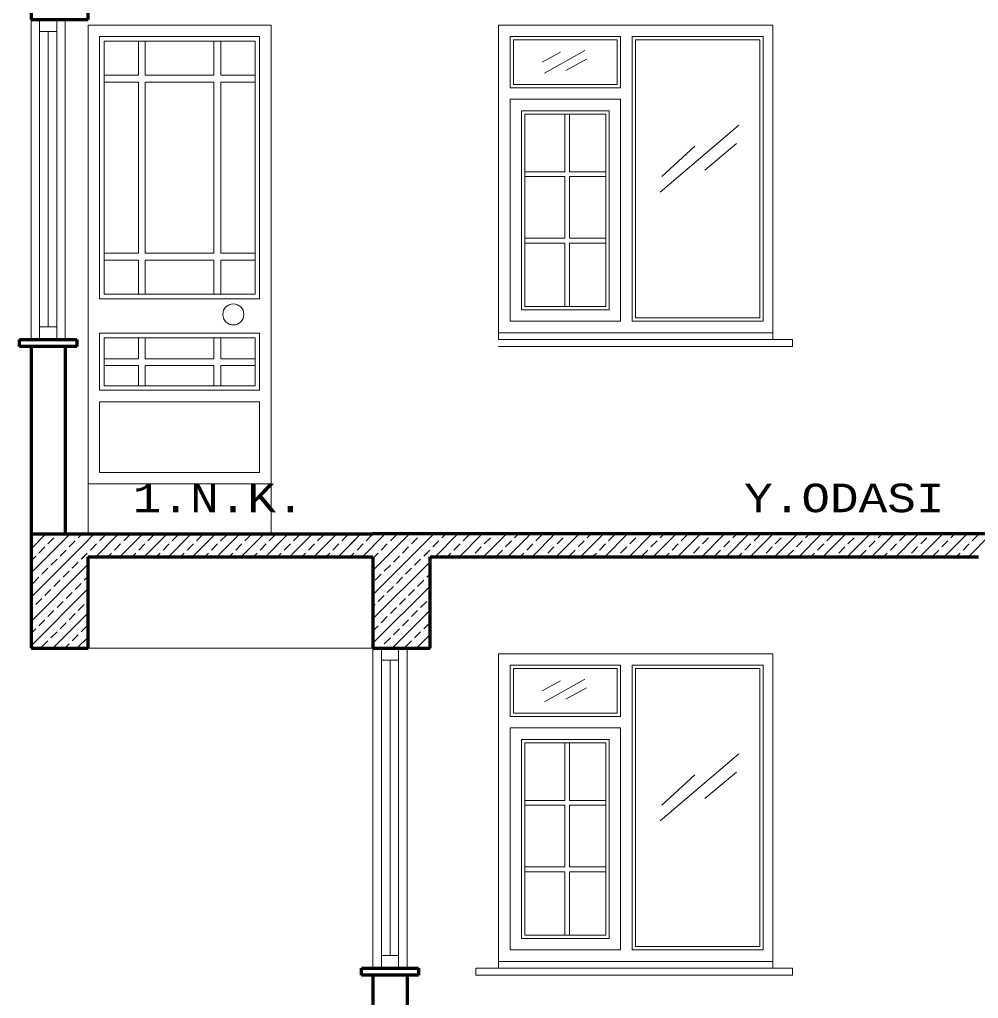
# Model space of a CAD drawing. Header units: millimetres. Extents: x 35860 to 71103, y -11298 to -8385.
# Drawn here: x 56183.7 to 56603.3, y -10391.6 to -9963.4 of the extents above; entities that cross this region are included whole.
import ezdxf
from ezdxf.enums import TextEntityAlignment as Align

# ---------------------------------------------------------------- set-up
doc = ezdxf.new("R2010")
doc.units = ezdxf.units.MM
doc.header["$MEASUREMENT"] = 0
doc.layers.get('0').update_dxf_attribs({"lineweight": 15})
for name, color, linetype, lineweight in [('02', 2, 'Continuous', 20), ('03_Yazı', 1, 'Continuous', 30), ('07', 3, 'Continuous', 70)]:
    doc.layers.add(name, color=color, linetype=linetype, lineweight=lineweight)
doc.styles.add('C', font='')
doc.styles.get('C').set_extended_font_data('Courier New Tur')

msp = doc.modelspace()

# ---------------------------------------------------------------- linework, layer by layer
for p, q in [((56188.75, -10194.9), (56195.23, -10188.42)), ((56188.75, -10205.51), (56205.83, -10188.42)), ((56188.75, -10189.6), (56189.52, -10188.83)), ((56188.75, -10216.12), (56213.75, -10191.12)), ((56196.15, -10192.81), (56198.8, -10190.15)), ((56200.13, -10188.83), (56200.53, -10188.42)), ((56209.41, -10190.15), (56211.14, -10188.42)), ((56211.06, -10193.8), (56216.44, -10188.42)), ((56211.06, -10188.5), (56211.14, -10188.42)), ((56217.05, -10198.42), (56227.05, -10188.42)), ((56218.69, -10191.48), (56221.34, -10188.83)), ((56221.67, -10193.8), (56227.05, -10188.42)), ((56221.67, -10188.5), (56221.74, -10188.42)), ((56227.65, -10198.42), (56237.65, -10188.42)), ((56229.29, -10191.48), (56231.95, -10188.83)), ((56232.27, -10193.8), (56237.65, -10188.42)), ((56232.27, -10188.5), (56232.35, -10188.42)), ((56238.26, -10198.42), (56248.26, -10188.42)), ((56239.9, -10191.48), (56242.55, -10188.83)), ((56242.88, -10193.8), (56248.26, -10188.42)), ((56242.88, -10188.5), (56242.96, -10188.42)), ((56248.87, -10198.42), (56258.87, -10188.42)), ((56250.51, -10191.48), (56253.16, -10188.83)), ((56253.49, -10193.8), (56258.87, -10188.42)), ((56253.49, -10188.5), (56253.56, -10188.42)), ((56259.47, -10198.42), (56269.47, -10188.42)), ((56261.11, -10191.48), (56263.76, -10188.83)), ((56264.09, -10193.8), (56269.47, -10188.42)), ((56264.09, -10188.5), (56264.17, -10188.42)), ((56270.08, -10198.42), (56280.08, -10188.42)), ((56271.72, -10191.48), (56274.37, -10188.83)), ((56274.7, -10193.8), (56280.08, -10188.42)), ((56274.7, -10188.5), (56274.78, -10188.42)), ((56280.69, -10198.42), (56290.69, -10188.42)), ((56282.33, -10191.48), (56284.98, -10188.83)), ((56285.3, -10193.8), (56290.69, -10188.42)), ((56285.3, -10188.5), (56285.38, -10188.42)), ((56291.29, -10198.42), (56301.29, -10188.42)), ((56292.93, -10191.48), (56295.58, -10188.83)), ((56295.91, -10193.8), (56301.29, -10188.42)), ((56295.91, -10188.5), (56295.99, -10188.42)), ((56301.9, -10198.42), (56311.9, -10188.42)), ((56303.54, -10191.48), (56306.19, -10188.83)), ((56306.52, -10193.8), (56311.9, -10188.42)), ((56306.52, -10188.5), (56306.6, -10188.42)), ((56312.51, -10198.42), (56322.51, -10188.42)), ((56314.15, -10191.48), (56316.8, -10188.83)), ((56317.12, -10193.8), (56322.51, -10188.42)), ((56317.12, -10188.5), (56317.2, -10188.42)), ((56323.11, -10198.42), (56333.11, -10188.42)), ((56324.75, -10191.48), (56327.4, -10188.83)), ((56327.73, -10193.8), (56333.11, -10188.42)), ((56327.73, -10188.5), (56327.81, -10188.42)), ((56333.72, -10198.42), (56343.72, -10188.42)), ((56335.36, -10191.48), (56338.01, -10188.83)), ((56338.34, -10215.02), (56364.93, -10188.42)), ((56338.34, -10193.8), (56343.72, -10188.42)), ((56338.34, -10204.41), (56354.33, -10188.42)), ((56338.34, -10188.5), (56338.42, -10188.42)), ((56345.97, -10191.48), (56348.62, -10188.83)), ((56355.25, -10192.81), (56357.9, -10190.15)), ((56359.22, -10188.83), (56359.63, -10188.42)), ((56365.54, -10198.42), (56375.54, -10188.42)), ((56368.51, -10190.15), (56370.24, -10188.42)), ((56376.15, -10198.42), (56386.15, -10188.42)), ((56377.79, -10191.48), (56380.44, -10188.83)), ((56386.75, -10198.42), (56396.75, -10188.42)), ((56387.07, -10192.81), (56389.72, -10190.15)), ((56391.04, -10188.83), (56391.45, -10188.42)), ((56397.36, -10198.42), (56407.36, -10188.42)), ((56400.32, -10190.15), (56402.06, -10188.42)), ((56407.97, -10198.42), (56417.97, -10188.42)), ((56409.61, -10191.48), (56412.26, -10188.83)), ((56418.57, -10198.42), (56428.57, -10188.42)), ((56418.89, -10192.81), (56421.54, -10190.15)), ((56422.86, -10188.83), (56423.27, -10188.42)), ((56429.18, -10198.42), (56439.18, -10188.42)), ((56432.14, -10190.15), (56433.88, -10188.42)), ((56439.79, -10198.42), (56449.79, -10188.42)), ((56441.43, -10191.48), (56444.08, -10188.83)), ((56450.39, -10198.42), (56460.39, -10188.42)), ((56450.71, -10192.81), (56453.36, -10190.15)), ((56454.68, -10188.83), (56455.09, -10188.42)), ((56461, -10198.42), (56471, -10188.42)), ((56463.96, -10190.15), (56465.7, -10188.42)), ((56471.61, -10198.42), (56481.61, -10188.42)), ((56473.25, -10191.48), (56475.9, -10188.83)), ((56482.21, -10198.42), (56492.21, -10188.42)), ((56482.53, -10192.81), (56485.18, -10190.15)), ((56486.5, -10188.83), (56486.91, -10188.42)), ((56492.82, -10198.42), (56502.82, -10188.42)), ((56495.78, -10190.15), (56497.52, -10188.42)), ((56503.43, -10198.42), (56513.43, -10188.42)), ((56505.07, -10191.48), (56507.72, -10188.83)), ((56514.03, -10198.42), (56524.03, -10188.42)), ((56514.35, -10192.81), (56517, -10190.15)), ((56518.32, -10188.83), (56518.73, -10188.42)), ((56524.64, -10198.42), (56534.64, -10188.42)), ((56527.6, -10190.15), (56529.34, -10188.42)), ((56535.25, -10198.42), (56545.25, -10188.42)), ((56536.88, -10191.48), (56539.54, -10188.83)), ((56545.85, -10198.42), (56555.85, -10188.42)), ((56546.17, -10192.81), (56548.82, -10190.15)), ((56550.14, -10188.83), (56550.55, -10188.42)), ((56556.46, -10198.42), (56566.46, -10188.42)), ((56559.42, -10190.15), (56561.15, -10188.42)), ((56567.06, -10198.42), (56577.06, -10188.42)), ((56568.7, -10191.48), (56571.36, -10188.83)), ((56577.67, -10198.42), (56587.67, -10188.42)), ((56577.99, -10192.81), (56580.64, -10190.15)), ((56581.96, -10188.83), (56582.37, -10188.42)), ((56588.28, -10198.42), (56598.28, -10188.42)), ((56591.24, -10190.15), (56592.97, -10188.42)), ((56598.88, -10198.42), (56608.88, -10188.42)), ((56600.52, -10191.48), (56603.18, -10188.83)), ((56192.17, -10196.78), (56194.82, -10194.13)), ((56205.43, -10194.13), (56208.08, -10191.48)), ((56214.71, -10195.46), (56217.36, -10192.81)), ((56225.32, -10195.46), (56227.97, -10192.81)), ((56235.92, -10195.46), (56238.57, -10192.81)), ((56246.53, -10195.46), (56249.18, -10192.81)), ((56257.14, -10195.46), (56259.79, -10192.81)), ((56267.74, -10195.46), (56270.39, -10192.81)), ((56278.35, -10195.46), (56281, -10192.81)), ((56288.96, -10195.46), (56291.61, -10192.81)), ((56299.56, -10195.46), (56302.21, -10192.81)), ((56310.17, -10195.46), (56312.82, -10192.81)), ((56320.78, -10195.46), (56323.43, -10192.81)), ((56331.38, -10195.46), (56334.03, -10192.81)), ((56341.99, -10195.46), (56344.64, -10192.81)), ((56351.27, -10196.78), (56353.92, -10194.13)), ((56364.53, -10194.13), (56367.18, -10191.48)), ((56373.81, -10195.46), (56376.46, -10192.81)), ((56383.09, -10196.78), (56385.74, -10194.13)), ((56396.35, -10194.13), (56399, -10191.48)), ((56405.63, -10195.46), (56408.28, -10192.81)), ((56414.91, -10196.78), (56417.56, -10194.13)), ((56428.17, -10194.13), (56430.82, -10191.48)), ((56437.45, -10195.46), (56440.1, -10192.81)), ((56446.73, -10196.78), (56449.38, -10194.13)), ((56459.99, -10194.13), (56462.64, -10191.48)), ((56469.27, -10195.46), (56471.92, -10192.81)), ((56478.55, -10196.78), (56481.2, -10194.13)), ((56491.81, -10194.13), (56494.46, -10191.48)), ((56501.09, -10195.46), (56503.74, -10192.81)), ((56510.37, -10196.78), (56513.02, -10194.13)), ((56523.63, -10194.13), (56526.28, -10191.48)), ((56532.91, -10195.46), (56535.56, -10192.81)), ((56542.19, -10196.78), (56544.84, -10194.13)), ((56555.45, -10194.13), (56558.1, -10191.48)), ((56564.73, -10195.46), (56567.38, -10192.81)), ((56574.01, -10196.78), (56576.66, -10194.13)), ((56587.27, -10194.13), (56589.92, -10191.48)), ((56596.55, -10195.46), (56599.2, -10192.81)), ((56188.75, -10200.21), (56190.84, -10198.11)), ((56197.47, -10202.09), (56200.13, -10199.43)), ((56201.45, -10198.11), (56204.1, -10195.46)), ((56210.73, -10199.43), (56213.38, -10196.78)), ((56211.06, -10199.11), (56213.38, -10196.78)), ((56222.35, -10198.42), (56223.99, -10196.78)), ((56222.35, -10198.42), (56222.66, -10198.11)), ((56232.96, -10198.42), (56234.6, -10196.78)), ((56232.96, -10198.42), (56233.27, -10198.11)), ((56243.56, -10198.42), (56245.2, -10196.78)), ((56243.56, -10198.42), (56243.88, -10198.11)), ((56254.17, -10198.42), (56255.81, -10196.78)), ((56254.17, -10198.42), (56254.48, -10198.11)), ((56264.78, -10198.42), (56266.42, -10196.78)), ((56264.78, -10198.42), (56265.09, -10198.11)), ((56275.38, -10198.42), (56277.02, -10196.78)), ((56275.38, -10198.42), (56275.7, -10198.11)), ((56285.99, -10198.42), (56287.63, -10196.78)), ((56285.99, -10198.42), (56286.3, -10198.11)), ((56296.6, -10198.42), (56298.24, -10196.78)), ((56296.6, -10198.42), (56296.91, -10198.11)), ((56307.2, -10198.42), (56308.84, -10196.78)), ((56307.2, -10198.42), (56307.52, -10198.11)), ((56317.81, -10198.42), (56319.45, -10196.78)), ((56317.81, -10198.42), (56318.12, -10198.11)), ((56328.42, -10198.42), (56330.06, -10196.78)), ((56328.42, -10198.42), (56328.73, -10198.11)), ((56338.34, -10199.11), (56340.66, -10196.78)), ((56338.34, -10199.11), (56339.34, -10198.11)), ((56347.29, -10200.76), (56349.94, -10198.11)), ((56356.57, -10202.09), (56359.22, -10199.43)), ((56360.55, -10198.11), (56363.2, -10195.46)), ((56370.84, -10198.42), (56372.48, -10196.78)), ((56381.45, -10198.42), (56381.76, -10198.11)), ((56392.37, -10198.11), (56395.02, -10195.46)), ((56402.66, -10198.42), (56404.3, -10196.78)), ((56413.27, -10198.42), (56413.58, -10198.11)), ((56424.19, -10198.11), (56426.84, -10195.46)), ((56434.48, -10198.42), (56436.12, -10196.78)), ((56445.09, -10198.42), (56445.4, -10198.11)), ((56456.01, -10198.11), (56458.66, -10195.46)), ((56466.3, -10198.42), (56467.94, -10196.78)), ((56476.91, -10198.42), (56477.22, -10198.11)), ((56487.83, -10198.11), (56490.48, -10195.46)), ((56498.12, -10198.42), (56499.76, -10196.78)), ((56508.73, -10198.42), (56509.04, -10198.11)), ((56519.65, -10198.11), (56522.3, -10195.46)), ((56529.94, -10198.42), (56531.58, -10196.78)), ((56540.55, -10198.42), (56540.86, -10198.11)), ((56551.47, -10198.11), (56554.12, -10195.46)), ((56561.76, -10198.42), (56563.4, -10196.78)), ((56572.37, -10198.42), (56572.68, -10198.11)), ((56583.29, -10198.11), (56585.94, -10195.46)), ((56593.58, -10198.42), (56595.22, -10196.78)), ((56188.75, -10226.72), (56213.75, -10201.72)), ((56193.5, -10206.06), (56196.15, -10203.41)), ((56206.75, -10203.41), (56209.41, -10200.76)), ((56338.34, -10225.62), (56363.34, -10200.62)), ((56343.31, -10204.74), (56345.97, -10202.09)), ((56352.6, -10206.06), (56355.25, -10203.41)), ((56189.52, -10210.04), (56192.17, -10207.39)), ((56202.78, -10207.39), (56205.43, -10204.74)), ((56212.06, -10208.72), (56213.75, -10207.03)), ((56339.34, -10208.72), (56341.99, -10206.06)), ((56348.62, -10210.04), (56351.27, -10207.39)), ((56361.88, -10207.39), (56363.34, -10205.93)), ((56188.75, -10237.33), (56213.75, -10212.33)), ((56198.8, -10211.37), (56201.45, -10208.72)), ((56208.08, -10212.69), (56210.73, -10210.04)), ((56338.34, -10236.23), (56363.34, -10211.23)), ((56344.64, -10214.02), (56347.29, -10211.37)), ((56357.9, -10211.37), (56360.55, -10208.72)), ((56190.84, -10219.32), (56193.5, -10216.67)), ((56194.82, -10215.34), (56197.47, -10212.69)), ((56204.1, -10216.67), (56206.75, -10214.02)), ((56340.66, -10218), (56343.31, -10215.34)), ((56349.94, -10219.32), (56352.6, -10216.67)), ((56353.92, -10215.34), (56356.57, -10212.69)), ((56363.2, -10216.67), (56363.34, -10216.53)), ((56188.75, -10221.42), (56189.52, -10220.65)), ((56200.13, -10220.65), (56202.78, -10218)), ((56209.41, -10221.97), (56212.06, -10219.32)), ((56213.38, -10218), (56213.75, -10217.63)), ((56338.34, -10220.32), (56339.34, -10219.32)), ((56345.97, -10223.3), (56348.62, -10220.65)), ((56359.22, -10220.65), (56361.88, -10218)), ((56196.15, -10224.62), (56198.8, -10221.97)), ((56198.26, -10238.42), (56213.75, -10222.94)), ((56205.43, -10225.95), (56208.08, -10223.3)), ((56341.99, -10227.28), (56344.64, -10224.62)), ((56346.75, -10238.42), (56363.34, -10221.84)), ((56355.25, -10224.62), (56357.9, -10221.97)), ((56192.17, -10228.6), (56194.82, -10225.95)), ((56201.45, -10229.93), (56204.1, -10227.28)), ((56210.73, -10231.25), (56213.38, -10228.6)), ((56338.34, -10230.93), (56340.66, -10228.6)), ((56351.27, -10228.6), (56353.92, -10225.95)), ((56360.55, -10229.93), (56363.2, -10227.28)), ((56188.75, -10232.03), (56190.84, -10229.93)), ((56197.47, -10233.91), (56200.13, -10231.25)), ((56206.75, -10235.23), (56209.41, -10232.58)), ((56208.87, -10238.42), (56213.75, -10233.54)), ((56343.31, -10236.56), (56345.97, -10233.91)), ((56347.29, -10232.58), (56349.94, -10229.93)), ((56356.57, -10233.91), (56359.22, -10231.25)), ((56357.36, -10238.42), (56363.34, -10232.44)), ((56193.5, -10237.88), (56196.15, -10235.23)), ((56203.56, -10238.42), (56205.43, -10236.56)), ((56341.45, -10238.42), (56341.99, -10237.88)), ((56352.6, -10237.88), (56355.25, -10235.23)), ((56362.66, -10238.42), (56363.34, -10237.75))]:
    msp.add_line(p, q)
at = {"layer": '02'}
for p, q in [((56188.75, -9963.42), (56188.75, -10103.42)), ((56192.5, -9963.42), (56192.5, -10103.42)), ((56200, -9963.42), (56200, -10103.42)), ((56203.75, -9963.42), (56203.75, -10103.42)), ((56213.75, -9965.81), (56213.75, -10171.57)), ((56213.75, -9965.81), (56213.75, -10171.57)), ((56213.75, -9965.81), (56213.75, -10188.42)), ((56293.75, -9965.81), (56213.75, -9965.81)), ((56293.75, -9965.81), (56293.75, -10171.57)), ((56293.75, -9965.81), (56293.75, -10171.57)), ((56293.75, -9965.81), (56293.75, -10171.57)), ((56293.75, -9965.81), (56293.75, -10171.57)), ((56293.75, -9965.81), (56293.75, -10171.57)), ((56293.75, -9965.81), (56293.75, -10188.42)), ((56393.34, -9965.81), (56393.34, -10103.42)), ((56393.34, -9965.81), (56393.34, -10098.31)), ((56393.34, -10100.81), (56393.34, -9965.81)), ((56493.34, -9965.81), (56393.34, -9965.81)), ((56393.34, -9965.81), (56393.34, -10103.42)), ((56393.34, -9965.81), (56393.34, -10098.31)), ((56393.34, -10100.81), (56393.34, -9965.81)), ((56493.34, -9965.81), (56393.34, -9965.81)), ((56393.34, -9965.81), (56393.34, -10103.42)), ((56393.34, -9965.81), (56393.34, -10098.31)), ((56393.34, -10100.81), (56393.34, -9965.81)), ((56513.34, -9965.81), (56393.34, -9965.81)), ((56393.34, -9965.81), (56393.34, -10103.42)), ((56393.34, -9965.81), (56393.34, -10098.31)), ((56393.34, -10100.81), (56393.34, -9965.81)), ((56393.34, -9965.81), (56393.34, -10103.42)), ((56393.34, -9965.81), (56393.34, -10098.31)), ((56393.34, -10100.81), (56393.34, -9965.81)), ((56393.34, -9965.81), (56393.34, -10103.42)), ((56393.34, -9965.81), (56393.34, -10098.31)), ((56393.34, -10100.81), (56393.34, -9965.81)), ((56513.34, -10103.42), (56513.34, -9965.81)), ((56513.34, -10103.42), (56513.34, -9965.81)), ((56513.34, -10100.42), (56513.34, -9965.81)), ((56192.5, -9968.68), (56200, -9968.68)), ((56196.25, -9968.68), (56196.25, -10097.88)), ((56218.75, -9970.81), (56218.75, -10085.61)), ((56288.75, -9970.81), (56218.75, -9970.81)), ((56218.75, -9970.81), (56218.75, -10085.61)), ((56288.75, -9970.81), (56218.75, -9970.81)), ((56218.75, -9970.81), (56218.75, -10085.61)), ((56288.75, -9970.81), (56218.75, -9970.81)), ((56288.75, -9970.81), (56288.75, -10085.61)), ((56288.75, -9970.81), (56288.75, -10085.61)), ((56288.75, -9970.81), (56288.75, -10085.61)), ((56398.34, -9970.81), (56398.34, -9993.31)), ((56446.73, -9970.81), (56398.34, -9970.81)), ((56398.34, -9970.81), (56398.34, -9993.31)), ((56446.73, -9970.81), (56398.34, -9970.81)), ((56398.34, -9970.81), (56398.34, -9993.31)), ((56446.73, -9970.81), (56398.34, -9970.81)), ((56399.84, -9972.31), (56399.84, -9991.81)), ((56445.23, -9972.31), (56399.84, -9972.31)), ((56399.84, -9972.31), (56399.84, -9991.81)), ((56445.23, -9972.31), (56399.84, -9972.31)), ((56399.84, -9972.31), (56399.84, -9991.81)), ((56445.23, -9972.31), (56399.84, -9972.31)), ((56445.23, -9972.31), (56445.23, -9991.81)), ((56445.23, -9972.31), (56445.23, -9991.81)), ((56445.23, -9972.31), (56445.23, -9991.81)), ((56446.73, -9970.81), (56446.73, -9993.31)), ((56446.73, -9970.81), (56446.73, -9993.31)), ((56446.73, -9970.81), (56446.73, -9993.31)), ((56489.08, -9970.81), (56451.73, -9970.81)), ((56451.73, -10021.31), (56451.73, -9970.81)), ((56489.08, -9970.81), (56451.73, -9970.81)), ((56451.73, -10021.31), (56451.73, -9970.81)), ((56509.08, -9970.81), (56451.73, -9970.81)), ((56451.73, -10021.31), (56451.73, -9970.81)), ((56487.58, -9972.31), (56453.23, -9972.31)), ((56453.23, -10016.31), (56453.23, -9972.31)), ((56487.58, -9972.31), (56453.23, -9972.31)), ((56453.23, -10016.31), (56453.23, -9972.31)), ((56507.58, -9972.31), (56453.23, -9972.31)), ((56453.23, -10016.31), (56453.23, -9972.31)), ((56507.58, -10018.81), (56507.58, -9972.31)), ((56507.58, -10018.81), (56507.58, -9972.31)), ((56507.58, -10018.81), (56507.58, -9972.31)), ((56509.08, -10023.81), (56509.08, -9970.81)), ((56509.08, -10023.81), (56509.08, -9970.81)), ((56509.08, -10023.81), (56509.08, -9970.81)), ((56220.75, -9972.81), (56220.75, -10083.61)), ((56286.75, -9972.81), (56220.75, -9972.81)), ((56220.75, -9972.81), (56220.75, -10083.61)), ((56286.75, -9972.81), (56220.75, -9972.81)), ((56220.75, -9972.81), (56220.75, -10083.61)), ((56286.75, -9972.81), (56220.75, -9972.81)), ((56235.75, -9972.81), (56235.75, -9987.81)), ((56235.75, -9972.81), (56235.75, -9987.81)), ((56235.75, -9972.81), (56235.75, -9987.81)), ((56238.75, -9972.81), (56238.75, -9987.81)), ((56238.75, -9972.81), (56238.75, -9987.81)), ((56238.75, -9972.81), (56238.75, -9987.81)), ((56268.75, -9972.81), (56268.75, -9987.81)), ((56268.75, -9972.81), (56268.75, -9987.81)), ((56268.75, -9972.81), (56268.75, -9987.81)), ((56271.75, -9972.81), (56271.75, -9987.81)), ((56271.75, -9972.81), (56271.75, -9987.81)), ((56271.75, -9972.81), (56271.75, -9987.81)), ((56286.75, -9972.81), (56286.75, -10083.61)), ((56286.75, -9972.81), (56286.75, -10083.61)), ((56286.75, -9972.81), (56286.75, -10083.61)), ((56413.35, -9986.86), (56431.04, -9976.93)), ((56412.39, -9982.02), (56420.38, -9977.66)), ((56422.8, -9985.65), (56431.76, -9980.81)), ((56235.75, -9987.81), (56220.75, -9987.81)), ((56235.75, -9987.81), (56220.75, -9987.81)), ((56235.75, -9987.81), (56220.75, -9987.81)), ((56268.75, -9987.81), (56238.75, -9987.81)), ((56268.75, -9987.81), (56238.75, -9987.81)), ((56268.75, -9987.81), (56238.75, -9987.81)), ((56286.75, -9987.81), (56271.75, -9987.81)), ((56286.75, -9987.81), (56271.75, -9987.81)), ((56286.75, -9987.81), (56271.75, -9987.81)), ((56235.75, -9990.81), (56220.75, -9990.81)), ((56235.75, -9990.81), (56220.75, -9990.81)), ((56235.75, -9990.81), (56220.75, -9990.81)), ((56235.75, -9990.81), (56235.75, -10065.61)), ((56235.75, -9990.81), (56235.75, -10065.61)), ((56235.75, -9990.81), (56235.75, -10065.61)), ((56238.75, -9990.81), (56238.75, -10065.61)), ((56268.75, -9990.81), (56238.75, -9990.81)), ((56238.75, -9990.81), (56238.75, -10065.61)), ((56268.75, -9990.81), (56238.75, -9990.81)), ((56238.75, -9990.81), (56238.75, -10065.61)), ((56268.75, -9990.81), (56238.75, -9990.81)), ((56268.75, -9990.81), (56268.75, -10065.61)), ((56268.75, -9990.81), (56268.75, -10065.61)), ((56268.75, -9990.81), (56268.75, -10065.61)), ((56271.75, -9990.81), (56271.75, -10065.61)), ((56286.75, -9990.81), (56271.75, -9990.81)), ((56271.75, -9990.81), (56271.75, -10065.61)), ((56286.75, -9990.81), (56271.75, -9990.81)), ((56271.75, -9990.81), (56271.75, -10065.61)), ((56286.75, -9990.81), (56271.75, -9990.81)), ((56398.34, -9993.31), (56446.73, -9993.31)), ((56398.34, -9993.31), (56446.73, -9993.31)), ((56398.34, -9993.31), (56446.73, -9993.31)), ((56399.84, -9991.81), (56445.23, -9991.81)), ((56399.84, -9991.81), (56445.23, -9991.81)), ((56399.84, -9991.81), (56445.23, -9991.81)), ((56398.34, -9998.31), (56398.34, -10095.42)), ((56446.73, -9998.31), (56398.34, -9998.31)), ((56398.34, -9998.31), (56398.34, -10095.42)), ((56446.73, -9998.31), (56398.34, -9998.31)), ((56398.34, -9998.31), (56398.34, -10095.42)), ((56446.73, -9998.31), (56398.34, -9998.31)), ((56446.73, -9998.31), (56446.73, -10095.42)), ((56446.73, -9998.31), (56446.73, -10095.42)), ((56446.73, -9998.31), (56446.73, -10095.42)), ((56451.73, -10095.42), (56451.73, -9998.31)), ((56451.73, -10095.42), (56451.73, -9998.31)), ((56451.73, -10095.42), (56451.73, -9998.31)), ((56453.23, -10093.92), (56453.23, -9999.81)), ((56453.23, -10093.92), (56453.23, -9999.81)), ((56453.23, -10093.92), (56453.23, -9999.81)), ((56403.34, -10003.31), (56403.34, -10090.42)), ((56441.73, -10003.31), (56403.34, -10003.31)), ((56403.34, -10003.31), (56403.34, -10090.42)), ((56441.73, -10003.31), (56403.34, -10003.31)), ((56403.34, -10003.31), (56403.34, -10090.42)), ((56441.73, -10003.31), (56403.34, -10003.31)), ((56404.84, -10004.81), (56404.84, -10088.92)), ((56440.23, -10004.81), (56404.84, -10004.81)), ((56404.84, -10004.81), (56404.84, -10088.92)), ((56440.23, -10004.81), (56404.84, -10004.81)), ((56404.84, -10004.81), (56404.84, -10088.92)), ((56440.23, -10004.81), (56404.84, -10004.81)), ((56422.28, -10004.81), (56422.28, -10030.02)), ((56422.28, -10004.81), (56422.28, -10030.02)), ((56422.28, -10004.81), (56422.28, -10030.02)), ((56424.28, -10004.81), (56424.28, -10030.02)), ((56424.28, -10004.81), (56424.28, -10030.02)), ((56424.28, -10004.81), (56424.28, -10030.02)), ((56440.23, -10088.92), (56440.23, -10004.81)), ((56440.23, -10088.92), (56440.23, -10004.81)), ((56440.23, -10088.92), (56440.23, -10004.81)), ((56441.73, -10090.42), (56441.73, -10003.31)), ((56441.73, -10090.42), (56441.73, -10003.31)), ((56441.73, -10090.42), (56441.73, -10003.31)), ((56463.98, -10038.91), (56498.37, -10009.62)), ((56509.08, -10095.42), (56509.08, -10010.81)), ((56509.08, -10095.42), (56509.08, -10010.81)), ((56509.08, -10095.42), (56509.08, -10010.81)), ((56507.58, -10093.92), (56507.58, -10012.31)), ((56507.58, -10093.92), (56507.58, -10012.31)), ((56507.58, -10093.92), (56507.58, -10012.31)), ((56464.71, -10032.14), (56479.24, -10018.82)), ((56483.6, -10029.23), (56497.41, -10017.61)), ((56422.28, -10030.02), (56404.84, -10030.02)), ((56422.28, -10030.02), (56404.84, -10030.02)), ((56422.28, -10030.02), (56404.84, -10030.02)), ((56422.28, -10032.02), (56404.84, -10032.02)), ((56422.28, -10032.02), (56404.84, -10032.02)), ((56422.28, -10032.02), (56404.84, -10032.02)), ((56422.28, -10032.02), (56422.28, -10059.11)), ((56422.28, -10032.02), (56422.28, -10059.11)), ((56422.28, -10032.02), (56422.28, -10059.11)), ((56440.23, -10030.02), (56424.28, -10030.02)), ((56440.23, -10030.02), (56424.28, -10030.02)), ((56440.23, -10030.02), (56424.28, -10030.02)), ((56440.23, -10032.02), (56424.28, -10032.02)), ((56424.28, -10032.02), (56424.28, -10059.11)), ((56440.23, -10032.02), (56424.28, -10032.02)), ((56424.28, -10032.02), (56424.28, -10059.11)), ((56440.23, -10032.02), (56424.28, -10032.02)), ((56424.28, -10032.02), (56424.28, -10059.11)), ((56422.28, -10059.11), (56404.75, -10059.11)), ((56422.28, -10059.11), (56404.75, -10059.11)), ((56422.28, -10059.11), (56404.75, -10059.11)), ((56404.84, -10061.25), (56422.28, -10061.25)), ((56404.84, -10061.25), (56422.28, -10061.25)), ((56404.84, -10061.25), (56422.28, -10061.25)), ((56422.28, -10061.25), (56422.28, -10088.92)), ((56422.28, -10061.25), (56422.28, -10088.92)), ((56422.28, -10061.25), (56422.28, -10088.92)), ((56440.23, -10059.11), (56424.28, -10059.11)), ((56440.23, -10059.11), (56424.28, -10059.11)), ((56440.23, -10059.11), (56424.28, -10059.11)), ((56424.28, -10061.25), (56440.23, -10061.25)), ((56424.28, -10061.25), (56424.28, -10088.92)), ((56424.28, -10061.25), (56440.23, -10061.25)), ((56424.28, -10061.25), (56424.28, -10088.92)), ((56424.28, -10061.25), (56440.23, -10061.25)), ((56424.28, -10061.25), (56424.28, -10088.92)), ((56220.75, -10065.61), (56235.75, -10065.61)), ((56220.75, -10065.61), (56235.75, -10065.61)), ((56220.75, -10065.61), (56235.75, -10065.61)), ((56238.75, -10065.61), (56268.75, -10065.61)), ((56238.75, -10065.61), (56268.75, -10065.61)), ((56238.75, -10065.61), (56268.75, -10065.61)), ((56271.75, -10065.61), (56286.75, -10065.61)), ((56271.75, -10065.61), (56286.75, -10065.61)), ((56271.75, -10065.61), (56286.75, -10065.61)), ((56220.75, -10068.61), (56235.75, -10068.61)), ((56220.75, -10068.61), (56235.75, -10068.61)), ((56220.75, -10068.61), (56235.75, -10068.61)), ((56235.75, -10068.61), (56235.75, -10083.61)), ((56235.75, -10068.61), (56235.75, -10083.61)), ((56235.75, -10068.61), (56235.75, -10083.61)), ((56238.75, -10068.61), (56268.75, -10068.61)), ((56238.75, -10068.61), (56238.75, -10083.61)), ((56238.75, -10068.61), (56268.75, -10068.61)), ((56238.75, -10068.61), (56238.75, -10083.61)), ((56238.75, -10068.61), (56268.75, -10068.61)), ((56238.75, -10068.61), (56238.75, -10083.61)), ((56268.75, -10068.61), (56268.75, -10083.61)), ((56268.75, -10068.61), (56268.75, -10083.61)), ((56268.75, -10068.61), (56268.75, -10083.61)), ((56271.75, -10068.61), (56271.75, -10083.61)), ((56271.75, -10068.61), (56286.75, -10068.61)), ((56271.75, -10068.61), (56271.75, -10083.61)), ((56271.75, -10068.61), (56286.75, -10068.61)), ((56271.75, -10068.61), (56271.75, -10083.61)), ((56271.75, -10068.61), (56286.75, -10068.61)), ((56220.75, -10083.61), (56286.75, -10083.61)), ((56220.75, -10083.61), (56286.75, -10083.61)), ((56220.75, -10083.61), (56286.75, -10083.61)), ((56218.75, -10085.61), (56288.75, -10085.61)), ((56218.75, -10085.61), (56288.75, -10085.61)), ((56218.75, -10085.61), (56288.75, -10085.61)), ((56403.34, -10090.42), (56441.73, -10090.42)), ((56403.34, -10090.42), (56441.73, -10090.42)), ((56403.34, -10090.42), (56441.73, -10090.42)), ((56404.84, -10088.92), (56440.23, -10088.92)), ((56404.84, -10088.92), (56440.23, -10088.92)), ((56404.84, -10088.92), (56440.23, -10088.92)), ((56398.34, -10095.42), (56446.73, -10095.42)), ((56398.34, -10095.42), (56446.73, -10095.42)), ((56398.34, -10095.42), (56446.73, -10095.42)), ((56451.73, -10095.42), (56489.08, -10095.42)), ((56451.73, -10095.42), (56489.08, -10095.42)), ((56451.73, -10095.42), (56509.08, -10095.42)), ((56453.23, -10093.92), (56487.58, -10093.92)), ((56453.23, -10093.92), (56487.58, -10093.92)), ((56453.23, -10093.92), (56507.58, -10093.92)), ((56192.5, -10097.88), (56200, -10097.88)), ((56218.75, -10100.61), (56288.75, -10100.61)), ((56218.75, -10100.61), (56218.75, -10125.61)), ((56218.75, -10100.61), (56288.75, -10100.61)), ((56218.75, -10100.61), (56218.75, -10125.61)), ((56218.75, -10100.61), (56288.75, -10100.61)), ((56218.75, -10100.61), (56218.75, -10125.61)), ((56288.75, -10100.61), (56288.75, -10125.61)), ((56288.75, -10100.61), (56288.75, -10125.61)), ((56288.75, -10100.61), (56288.75, -10125.61)), ((56393.34, -10100.42), (56493.34, -10100.42)), ((56393.34, -10100.42), (56493.34, -10100.42)), ((56393.34, -10100.42), (56513.34, -10100.42)), ((56220.75, -10102.61), (56220.75, -10123.61)), ((56220.75, -10102.61), (56286.75, -10102.61)), ((56220.75, -10102.61), (56220.75, -10123.61)), ((56220.75, -10102.61), (56286.75, -10102.61)), ((56220.75, -10102.61), (56220.75, -10123.61)), ((56220.75, -10102.61), (56286.75, -10102.61)), ((56235.75, -10102.61), (56235.75, -10111.76)), ((56235.75, -10102.61), (56235.75, -10111.76)), ((56235.75, -10102.61), (56235.75, -10111.76)), ((56238.75, -10102.61), (56238.75, -10111.76)), ((56238.75, -10102.61), (56238.75, -10111.76)), ((56238.75, -10102.61), (56238.75, -10111.76)), ((56268.75, -10102.61), (56268.75, -10111.76)), ((56268.75, -10102.61), (56268.75, -10111.76)), ((56268.75, -10102.61), (56268.75, -10111.76)), ((56271.75, -10102.61), (56271.75, -10111.76)), ((56271.75, -10102.61), (56271.75, -10111.76)), ((56271.75, -10102.61), (56271.75, -10111.76)), ((56286.75, -10102.61), (56286.75, -10123.61)), ((56286.75, -10102.61), (56286.75, -10123.61)), ((56286.75, -10102.61), (56286.75, -10123.61)), ((56501.84, -10103.42), (56393.34, -10103.42)), ((56501.84, -10103.42), (56393.34, -10103.42)), ((56521.84, -10103.42), (56393.34, -10103.42)), ((56521.84, -10106.42), (56521.84, -10103.42)), ((56521.84, -10106.42), (56521.84, -10103.42)), ((56521.84, -10106.42), (56521.84, -10103.42)), ((56393.34, -10106.42), (56521.84, -10106.42)), ((56393.34, -10106.42), (56501.84, -10106.42)), ((56393.34, -10106.42), (56501.84, -10106.42)), ((56220.75, -10111.76), (56235.75, -10111.76)), ((56220.75, -10111.76), (56235.75, -10111.76)), ((56220.75, -10111.76), (56235.75, -10111.76)), ((56238.75, -10111.76), (56268.75, -10111.76)), ((56238.75, -10111.76), (56268.75, -10111.76)), ((56238.75, -10111.76), (56268.75, -10111.76)), ((56271.75, -10111.76), (56286.75, -10111.76)), ((56271.75, -10111.76), (56286.75, -10111.76)), ((56271.75, -10111.76), (56286.75, -10111.76)), ((56220.75, -10114.76), (56235.75, -10114.76)), ((56220.75, -10114.76), (56235.75, -10114.76)), ((56220.75, -10114.76), (56235.75, -10114.76)), ((56235.75, -10114.76), (56235.75, -10123.61)), ((56235.75, -10114.76), (56235.75, -10123.61)), ((56235.75, -10114.76), (56235.75, -10123.61)), ((56238.75, -10114.76), (56268.75, -10114.76)), ((56238.75, -10114.76), (56238.75, -10123.61)), ((56238.75, -10114.76), (56268.75, -10114.76)), ((56238.75, -10114.76), (56238.75, -10123.61)), ((56238.75, -10114.76), (56268.75, -10114.76)), ((56238.75, -10114.76), (56238.75, -10123.61)), ((56268.75, -10114.76), (56268.75, -10123.61)), ((56268.75, -10114.76), (56268.75, -10123.61)), ((56268.75, -10114.76), (56268.75, -10123.61)), ((56271.75, -10114.76), (56271.75, -10123.61)), ((56271.75, -10114.76), (56286.75, -10114.76)), ((56271.75, -10114.76), (56271.75, -10123.61)), ((56271.75, -10114.76), (56286.75, -10114.76)), ((56271.75, -10114.76), (56271.75, -10123.61)), ((56271.75, -10114.76), (56286.75, -10114.76)), ((56218.75, -10125.61), (56288.75, -10125.61)), ((56218.75, -10125.61), (56288.75, -10125.61)), ((56218.75, -10125.61), (56288.75, -10125.61)), ((56220.75, -10123.61), (56286.75, -10123.61)), ((56220.75, -10123.61), (56286.75, -10123.61)), ((56220.75, -10123.61), (56286.75, -10123.61)), ((56218.75, -10130.61), (56218.75, -10161.57)), ((56218.75, -10130.61), (56218.75, -10161.57)), ((56218.75, -10130.61), (56218.75, -10161.57)), ((56218.75, -10130.61), (56288.75, -10130.61)), ((56218.75, -10130.61), (56288.75, -10130.61)), ((56218.75, -10130.61), (56288.75, -10130.61)), ((56288.75, -10130.61), (56288.75, -10161.57)), ((56288.75, -10130.61), (56288.75, -10161.57)), ((56288.75, -10130.61), (56288.75, -10161.57)), ((56218.75, -10161.57), (56288.75, -10161.57)), ((56218.75, -10161.57), (56288.75, -10161.57)), ((56218.75, -10161.57), (56288.75, -10161.57)), ((56213.75, -10166.57), (56293.75, -10166.57)), ((56213.75, -10166.57), (56293.75, -10166.57)), ((56213.75, -10166.57), (56293.75, -10166.57)), ((56213.75, -10238.42), (56338.34, -10238.42)), ((56338.34, -10238.42), (56338.34, -10378.42)), ((56342.09, -10238.42), (56342.09, -10378.42)), ((56349.59, -10238.42), (56349.59, -10378.42)), ((56353.34, -10238.42), (56353.34, -10378.42)), ((56393.34, -10240.81), (56393.34, -10378.42)), ((56393.34, -10240.81), (56393.34, -10373.31)), ((56393.34, -10375.81), (56393.34, -10240.81)), ((56493.34, -10240.81), (56393.34, -10240.81)), ((56393.34, -10240.81), (56393.34, -10378.42)), ((56393.34, -10240.81), (56393.34, -10373.31)), ((56393.34, -10375.81), (56393.34, -10240.81)), ((56493.34, -10240.81), (56393.34, -10240.81)), ((56393.34, -10240.81), (56393.34, -10378.42)), ((56393.34, -10240.81), (56393.34, -10373.31)), ((56393.34, -10375.81), (56393.34, -10240.81)), ((56513.34, -10240.81), (56393.34, -10240.81)), ((56513.34, -10378.42), (56513.34, -10240.81)), ((56513.34, -10378.42), (56513.34, -10240.81)), ((56513.34, -10375.42), (56513.34, -10240.81)), ((56342.09, -10243.68), (56349.59, -10243.68)), ((56345.84, -10243.68), (56345.84, -10372.88)), ((56398.34, -10245.81), (56398.34, -10268.31)), ((56446.73, -10245.81), (56398.34, -10245.81)), ((56398.34, -10245.81), (56398.34, -10268.31)), ((56446.73, -10245.81), (56398.34, -10245.81)), ((56398.34, -10245.81), (56398.34, -10268.31)), ((56446.73, -10245.81), (56398.34, -10245.81)), ((56446.73, -10245.81), (56446.73, -10268.31)), ((56446.73, -10245.81), (56446.73, -10268.31)), ((56446.73, -10245.81), (56446.73, -10268.31)), ((56489.08, -10245.81), (56451.73, -10245.81)), ((56451.73, -10296.31), (56451.73, -10245.81)), ((56489.08, -10245.81), (56451.73, -10245.81)), ((56451.73, -10296.31), (56451.73, -10245.81)), ((56509.08, -10245.81), (56451.73, -10245.81)), ((56451.73, -10296.31), (56451.73, -10245.81)), ((56509.08, -10298.81), (56509.08, -10245.81)), ((56509.08, -10298.81), (56509.08, -10245.81)), ((56509.08, -10298.81), (56509.08, -10245.81)), ((56399.84, -10247.31), (56399.84, -10266.81)), ((56445.23, -10247.31), (56399.84, -10247.31)), ((56399.84, -10247.31), (56399.84, -10266.81)), ((56445.23, -10247.31), (56399.84, -10247.31)), ((56399.84, -10247.31), (56399.84, -10266.81)), ((56445.23, -10247.31), (56399.84, -10247.31)), ((56445.23, -10247.31), (56445.23, -10266.81)), ((56445.23, -10247.31), (56445.23, -10266.81)), ((56445.23, -10247.31), (56445.23, -10266.81)), ((56487.58, -10247.31), (56453.23, -10247.31)), ((56453.23, -10291.31), (56453.23, -10247.31)), ((56487.58, -10247.31), (56453.23, -10247.31)), ((56453.23, -10291.31), (56453.23, -10247.31)), ((56507.58, -10247.31), (56453.23, -10247.31)), ((56453.23, -10291.31), (56453.23, -10247.31)), ((56507.58, -10293.81), (56507.58, -10247.31)), ((56507.58, -10293.81), (56507.58, -10247.31)), ((56507.58, -10293.81), (56507.58, -10247.31)), ((56412.39, -10257.02), (56420.38, -10252.66)), ((56413.35, -10261.86), (56431.04, -10251.93)), ((56422.8, -10260.65), (56431.76, -10255.81)), ((56399.84, -10266.81), (56445.23, -10266.81)), ((56399.84, -10266.81), (56445.23, -10266.81)), ((56399.84, -10266.81), (56445.23, -10266.81)), ((56398.34, -10268.31), (56446.73, -10268.31)), ((56398.34, -10268.31), (56446.73, -10268.31)), ((56398.34, -10268.31), (56446.73, -10268.31)), ((56398.34, -10273.31), (56398.34, -10370.42)), ((56446.73, -10273.31), (56398.34, -10273.31)), ((56398.34, -10273.31), (56398.34, -10370.42)), ((56446.73, -10273.31), (56398.34, -10273.31)), ((56398.34, -10273.31), (56398.34, -10370.42)), ((56446.73, -10273.31), (56398.34, -10273.31)), ((56446.73, -10273.31), (56446.73, -10370.42)), ((56446.73, -10273.31), (56446.73, -10370.42)), ((56446.73, -10273.31), (56446.73, -10370.42)), ((56451.73, -10370.42), (56451.73, -10273.31)), ((56451.73, -10370.42), (56451.73, -10273.31)), ((56451.73, -10370.42), (56451.73, -10273.31)), ((56453.23, -10368.92), (56453.23, -10274.81)), ((56453.23, -10368.92), (56453.23, -10274.81)), ((56453.23, -10368.92), (56453.23, -10274.81)), ((56403.34, -10278.31), (56403.34, -10365.42)), ((56441.73, -10278.31), (56403.34, -10278.31)), ((56403.34, -10278.31), (56403.34, -10365.42)), ((56441.73, -10278.31), (56403.34, -10278.31)), ((56403.34, -10278.31), (56403.34, -10365.42)), ((56441.73, -10278.31), (56403.34, -10278.31)), ((56404.84, -10279.81), (56404.84, -10363.92)), ((56440.23, -10279.81), (56404.84, -10279.81)), ((56404.84, -10279.81), (56404.84, -10363.92)), ((56440.23, -10279.81), (56404.84, -10279.81)), ((56404.84, -10279.81), (56404.84, -10363.92)), ((56440.23, -10279.81), (56404.84, -10279.81)), ((56422.28, -10279.81), (56422.28, -10305.02)), ((56422.28, -10279.81), (56422.28, -10305.02)), ((56422.28, -10279.81), (56422.28, -10305.02)), ((56424.28, -10279.81), (56424.28, -10305.02)), ((56424.28, -10279.81), (56424.28, -10305.02)), ((56424.28, -10279.81), (56424.28, -10305.02)), ((56440.23, -10363.92), (56440.23, -10279.81)), ((56440.23, -10363.92), (56440.23, -10279.81)), ((56440.23, -10363.92), (56440.23, -10279.81)), ((56441.73, -10365.42), (56441.73, -10278.31)), ((56441.73, -10365.42), (56441.73, -10278.31)), ((56441.73, -10365.42), (56441.73, -10278.31)), ((56463.98, -10313.91), (56498.37, -10284.62)), ((56507.58, -10368.92), (56507.58, -10287.31)), ((56507.58, -10368.92), (56507.58, -10287.31)), ((56507.58, -10368.92), (56507.58, -10287.31)), ((56509.08, -10370.42), (56509.08, -10285.81)), ((56509.08, -10370.42), (56509.08, -10285.81)), ((56509.08, -10370.42), (56509.08, -10285.81)), ((56464.71, -10307.14), (56479.24, -10293.82)), ((56483.6, -10304.23), (56497.41, -10292.61)), ((56422.28, -10305.02), (56404.84, -10305.02)), ((56422.28, -10305.02), (56404.84, -10305.02)), ((56422.28, -10305.02), (56404.84, -10305.02)), ((56440.23, -10305.02), (56424.28, -10305.02)), ((56440.23, -10305.02), (56424.28, -10305.02)), ((56440.23, -10305.02), (56424.28, -10305.02)), ((56422.28, -10307.02), (56404.84, -10307.02)), ((56422.28, -10307.02), (56404.84, -10307.02)), ((56422.28, -10307.02), (56404.84, -10307.02)), ((56422.28, -10307.02), (56422.28, -10334.11)), ((56422.28, -10307.02), (56422.28, -10334.11)), ((56422.28, -10307.02), (56422.28, -10334.11)), ((56440.23, -10307.02), (56424.28, -10307.02)), ((56424.28, -10307.02), (56424.28, -10334.11)), ((56440.23, -10307.02), (56424.28, -10307.02)), ((56424.28, -10307.02), (56424.28, -10334.11)), ((56440.23, -10307.02), (56424.28, -10307.02)), ((56424.28, -10307.02), (56424.28, -10334.11)), ((56422.28, -10334.11), (56404.75, -10334.11)), ((56422.28, -10334.11), (56404.75, -10334.11)), ((56422.28, -10334.11), (56404.75, -10334.11)), ((56404.84, -10336.25), (56422.28, -10336.25)), ((56404.84, -10336.25), (56422.28, -10336.25)), ((56404.84, -10336.25), (56422.28, -10336.25)), ((56422.28, -10336.25), (56422.28, -10363.92)), ((56422.28, -10336.25), (56422.28, -10363.92)), ((56422.28, -10336.25), (56422.28, -10363.92)), ((56440.23, -10334.11), (56424.28, -10334.11)), ((56440.23, -10334.11), (56424.28, -10334.11)), ((56440.23, -10334.11), (56424.28, -10334.11)), ((56424.28, -10336.25), (56440.23, -10336.25)), ((56424.28, -10336.25), (56424.28, -10363.92)), ((56424.28, -10336.25), (56440.23, -10336.25)), ((56424.28, -10336.25), (56424.28, -10363.92)), ((56424.28, -10336.25), (56440.23, -10336.25)), ((56424.28, -10336.25), (56424.28, -10363.92)), ((56403.34, -10365.42), (56441.73, -10365.42)), ((56403.34, -10365.42), (56441.73, -10365.42)), ((56403.34, -10365.42), (56441.73, -10365.42)), ((56404.84, -10363.92), (56440.23, -10363.92)), ((56404.84, -10363.92), (56440.23, -10363.92)), ((56404.84, -10363.92), (56440.23, -10363.92)), ((56398.34, -10370.42), (56446.73, -10370.42)), ((56398.34, -10370.42), (56446.73, -10370.42)), ((56398.34, -10370.42), (56446.73, -10370.42)), ((56451.73, -10370.42), (56489.08, -10370.42)), ((56451.73, -10370.42), (56489.08, -10370.42)), ((56451.73, -10370.42), (56509.08, -10370.42)), ((56453.23, -10368.92), (56487.58, -10368.92)), ((56453.23, -10368.92), (56487.58, -10368.92)), ((56453.23, -10368.92), (56507.58, -10368.92)), ((56342.09, -10372.88), (56349.59, -10372.88)), ((56383.34, -10378.42), (56383.34, -10381.42)), ((56501.84, -10378.42), (56383.34, -10378.42)), ((56383.34, -10378.42), (56383.34, -10381.42)), ((56501.84, -10378.42), (56383.34, -10378.42)), ((56383.34, -10378.42), (56383.34, -10381.42)), ((56521.84, -10378.42), (56383.34, -10378.42)), ((56393.34, -10375.42), (56493.34, -10375.42)), ((56393.34, -10375.42), (56493.34, -10375.42)), ((56393.34, -10375.42), (56513.34, -10375.42)), ((56393.34, -10375.81), (56393.34, -10375.81)), ((56393.34, -10375.81), (56393.34, -10378.42)), ((56393.34, -10375.81), (56393.34, -10375.81)), ((56393.34, -10375.81), (56393.34, -10378.42)), ((56393.34, -10375.81), (56393.34, -10375.81)), ((56393.34, -10375.81), (56393.34, -10378.42)), ((56521.84, -10381.42), (56521.84, -10378.42)), ((56521.84, -10381.42), (56521.84, -10378.42)), ((56521.84, -10381.42), (56521.84, -10378.42)), ((56383.34, -10381.42), (56501.84, -10381.42)), ((56383.34, -10381.42), (56501.84, -10381.42)), ((56383.34, -10381.42), (56521.84, -10381.42))]:
    msp.add_line(p, q, dxfattribs=at)
msp.add_circle((56277.27, -10092.39), 4.6, dxfattribs=at)
msp.add_circle((56277.27, -10092.39), 4.6, dxfattribs=at)
msp.add_circle((56277.27, -10092.39), 4.6, dxfattribs=at)
at = {"layer": '07'}
for p, q in [((56188.75, -9913.42), (56188.75, -9963.42)), ((56213.75, -9963.42), (56213.75, -9923.42)), ((56188.75, -9963.42), (56213.75, -9963.42)), ((56183.75, -10106.42), (56183.75, -10103.42)), ((56183.75, -10103.42), (56188.75, -10103.42)), ((56188.75, -10103.42), (56203.75, -10103.42)), ((56203.75, -10103.42), (56208.75, -10103.42)), ((56208.75, -10103.42), (56208.75, -10106.42)), ((56188.75, -10106.42), (56183.75, -10106.42)), ((56208.75, -10106.42), (56188.75, -10106.42)), ((56188.75, -10106.42), (56188.75, -10188.42)), ((56203.75, -10106.42), (56203.75, -10188.42)), ((56188.75, -10188.42), (56188.75, -10238.42)), ((56188.75, -10188.42), (56213.75, -10188.42)), ((56213.75, -10188.42), (56338.34, -10188.42)), ((56363.34, -10188.42), (56338.34, -10188.42)), ((56613.34, -10188.42), (56363.34, -10188.42)), ((56213.75, -10238.42), (56213.75, -10198.42)), ((56213.75, -10198.42), (56338.34, -10198.42)), ((56338.34, -10198.42), (56338.34, -10238.42)), ((56363.34, -10238.42), (56363.34, -10198.42)), ((56363.34, -10198.42), (56603.34, -10198.42)), ((56188.75, -10238.42), (56213.75, -10238.42)), ((56338.34, -10238.42), (56363.34, -10238.42)), ((56333.34, -10381.42), (56333.34, -10378.42)), ((56333.34, -10378.42), (56338.34, -10378.42)), ((56338.34, -10378.42), (56353.34, -10378.42)), ((56353.34, -10378.42), (56358.34, -10378.42)), ((56358.34, -10378.42), (56358.34, -10381.42)), ((56338.34, -10381.42), (56333.34, -10381.42)), ((56358.34, -10381.42), (56338.34, -10381.42)), ((56338.34, -10381.42), (56338.34, -10463.42)), ((56353.34, -10381.42), (56353.34, -10463.42))]:
    msp.add_line(p, q, dxfattribs=at)

# ---------------------------------------------------------------- texts
at = {"layer": '03_Yazı', "style": 'C'}
for tag, p in [('1.N.K.', (56270.88, -10172.68)), ('Y.ODASI', (56544.58, -10172.68))]:
    msp.add_attdef(tag, text='A:10.00m2', height=12.5, dxfattribs=at).set_placement(p, align=Align.MIDDLE_CENTER)

doc.saveas('drawing.dxf')
